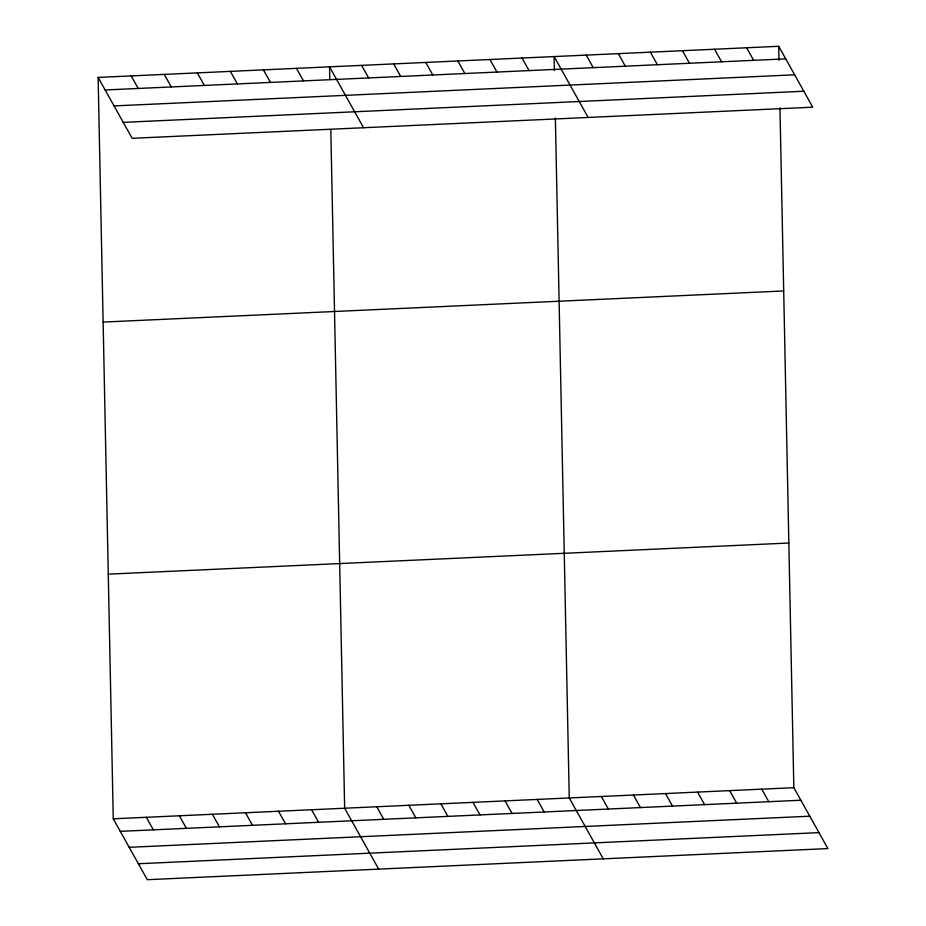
<?xml version="1.0" encoding="UTF-8"?>
<svg xmlns="http://www.w3.org/2000/svg" width="926" height="926" viewBox="0 0 926 926"><rect width="100%" height="100%" fill="white"/><g stroke="black" fill="none" stroke-linecap="round" stroke-linejoin="round"><path stroke-width="1.39" d="M98.133 77.425L778.708 46.3L812.739 107.196L132.163 138.31L98.133 77.425L113.261 818.804L147.292 879.7L827.867 848.575L793.837 787.69L779.958 107.81M105.147 89.972L785.723 58.859M114.06 105.923L794.635 74.809M123.251 122.359L803.826 91.246M103.122 322.074L783.697 290.961M108.273 574.155L788.848 543.03M113.261 818.804L793.837 787.69M120.276 831.363L800.851 800.238M129.189 847.313L809.764 816.2M138.379 863.75L818.954 832.624M746.622 47.77L753.637 60.317M714.536 49.228L721.551 61.787M682.45 50.698L689.476 63.257M650.376 52.169L657.391 64.727M618.29 53.639L625.305 66.186M586.204 55.097L593.219 67.656M588.149 117.463L554.118 56.567L554.408 70.55M522.033 58.037L529.047 70.596M489.947 59.507L496.961 72.054M457.861 60.966L464.887 73.524M425.786 62.436L432.801 74.994M393.7 63.906L400.715 76.464M361.615 65.376L368.629 77.923M761.751 789.149L768.765 801.708M363.559 127.73L329.529 66.834L329.783 79.416M729.665 790.619L736.679 803.178M296.47 68.35L303.485 80.909M697.579 792.089L704.605 804.648M263.412 69.867L270.438 82.414M665.493 793.559L672.519 806.106M230.354 71.371L237.38 83.93M633.419 795.017L640.433 807.576M197.307 72.888L204.322 85.447M601.333 796.487L608.347 809.046M603.277 858.853L569.247 797.957L555.369 118.088M164.249 74.393L171.264 86.951M537.161 799.427L544.175 811.975M131.191 75.909L138.206 88.468M505.075 800.886L512.09 813.445M472.989 802.356L480.015 814.915M440.903 803.826L447.929 816.385M408.829 805.296L415.843 817.843M376.743 806.754L383.758 819.313M378.688 869.12L344.657 808.224L330.814 129.756M311.599 809.741L318.613 822.288M278.541 811.245L285.555 823.804M245.483 812.762L252.509 825.321M212.424 814.267L219.45 826.825M179.378 815.783L186.392 828.342M146.32 817.299L153.334 829.846M778.708 46.3L778.997 60.283"/></g></svg>
